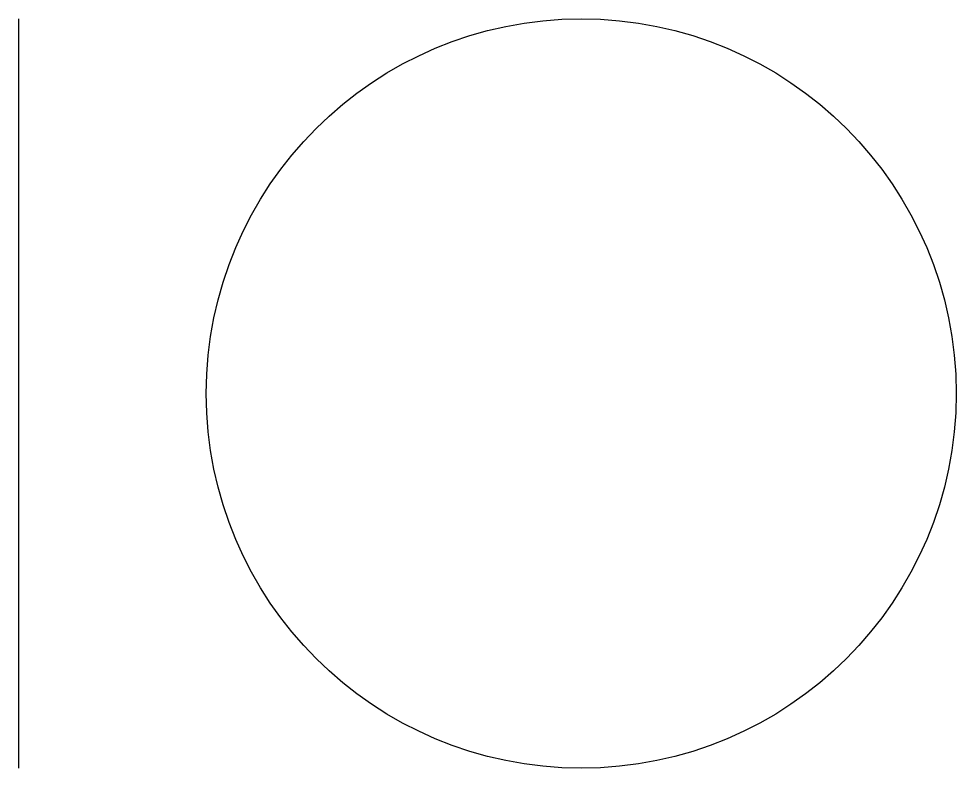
# Model space of a CAD drawing. Header units: millimetres. Extents: x 1 to 26, y 1 to 21.
import ezdxf

# ---------------------------------------------------------------- set-up
doc = ezdxf.new("R2010")
doc.units = ezdxf.units.MM
doc.layers.add('block_contents', color=7, linetype='Continuous', lineweight=25, true_color=0xffffff)
doc.layers.add('block_reference', color=6, linetype='Continuous', lineweight=25, true_color=0xff00ff)
doc.layers.get('block_reference').off()

# ---------------------------------------------------------------- blocks, each defined once
blk = doc.blocks.new('block1')
at = {"layer": 'block_contents', "color": 0}
blk.add_line((0, 0), (0, 20), dxfattribs=at)
blk.add_circle((15, 10), 10, dxfattribs=at)

msp = doc.modelspace()

# ---------------------------------------------------------------- block references
at = {"layer": 'block_reference'}
msp.add_blockref('block1', (1, 1), dxfattribs=at)

doc.saveas('drawing.dxf')
